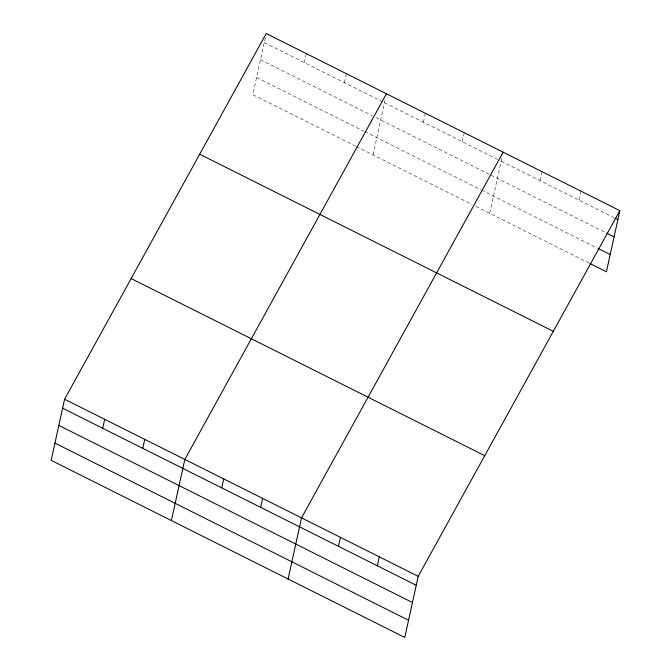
<?xml version="1.0" encoding="UTF-8"?>
<svg xmlns="http://www.w3.org/2000/svg" width="671" height="671" viewBox="0 0 671 671"><rect width="100%" height="100%" fill="white"/><g stroke="black" fill="none" stroke-linecap="round" stroke-linejoin="round"><path stroke-width="0.5" stroke-dasharray="3.35 2.52" d="M265.347 37.534L252.791 94.67L355.311 146.018M304.332 62.579L306.303 53.621M344.408 82.65L346.379 73.693M373.017 154.884L385.364 98.746M423.384 122.206L425.355 113.248M462.285 141.69L464.248 132.732M489.713 213.328L502.059 157.19M540.08 180.65L542.051 171.692M578.972 200.134L580.943 191.176M264.257 42.508L382.621 101.791M384.483 102.722L499.325 160.243M501.178 161.174L614.166 217.756M260.474 59.719L372.313 115.739M376.045 117.601L489.989 174.67M490.912 175.139L605.754 232.652M256.574 77.459L363.757 131.139M364.689 131.6L480.528 189.625M481.459 190.086L597.224 248.069M356.242 146.479L472.116 204.521M475.823 206.374L588.811 262.965"/><path stroke-width="1.01" d="M64.592 399.228L51.155 460.34L404.772 637.45L418.209 576.33L619.845 210.66L266.228 33.55L64.592 399.228L418.209 576.33M102.705 428.257L104.668 419.3M142.78 448.329L144.751 439.371M171.39 520.562L184.827 459.442L386.454 93.764M221.757 487.884L223.72 478.926M260.65 507.36L262.621 498.402M288.077 579.006L301.522 517.886L503.149 152.208M338.444 546.328L340.415 537.37M377.345 565.812L379.316 556.846M619.845 210.66L606.408 271.772L589.734 263.426M615.097 218.226L617.874 219.618M606.676 233.114L614.091 236.829M598.146 248.53L610.191 254.561M199.69 154.221L553.307 331.331M131.13 278.549L484.747 455.659M62.621 408.186L416.246 585.288M58.838 425.397L412.455 602.499M54.938 443.128L408.555 620.239"/></g></svg>
